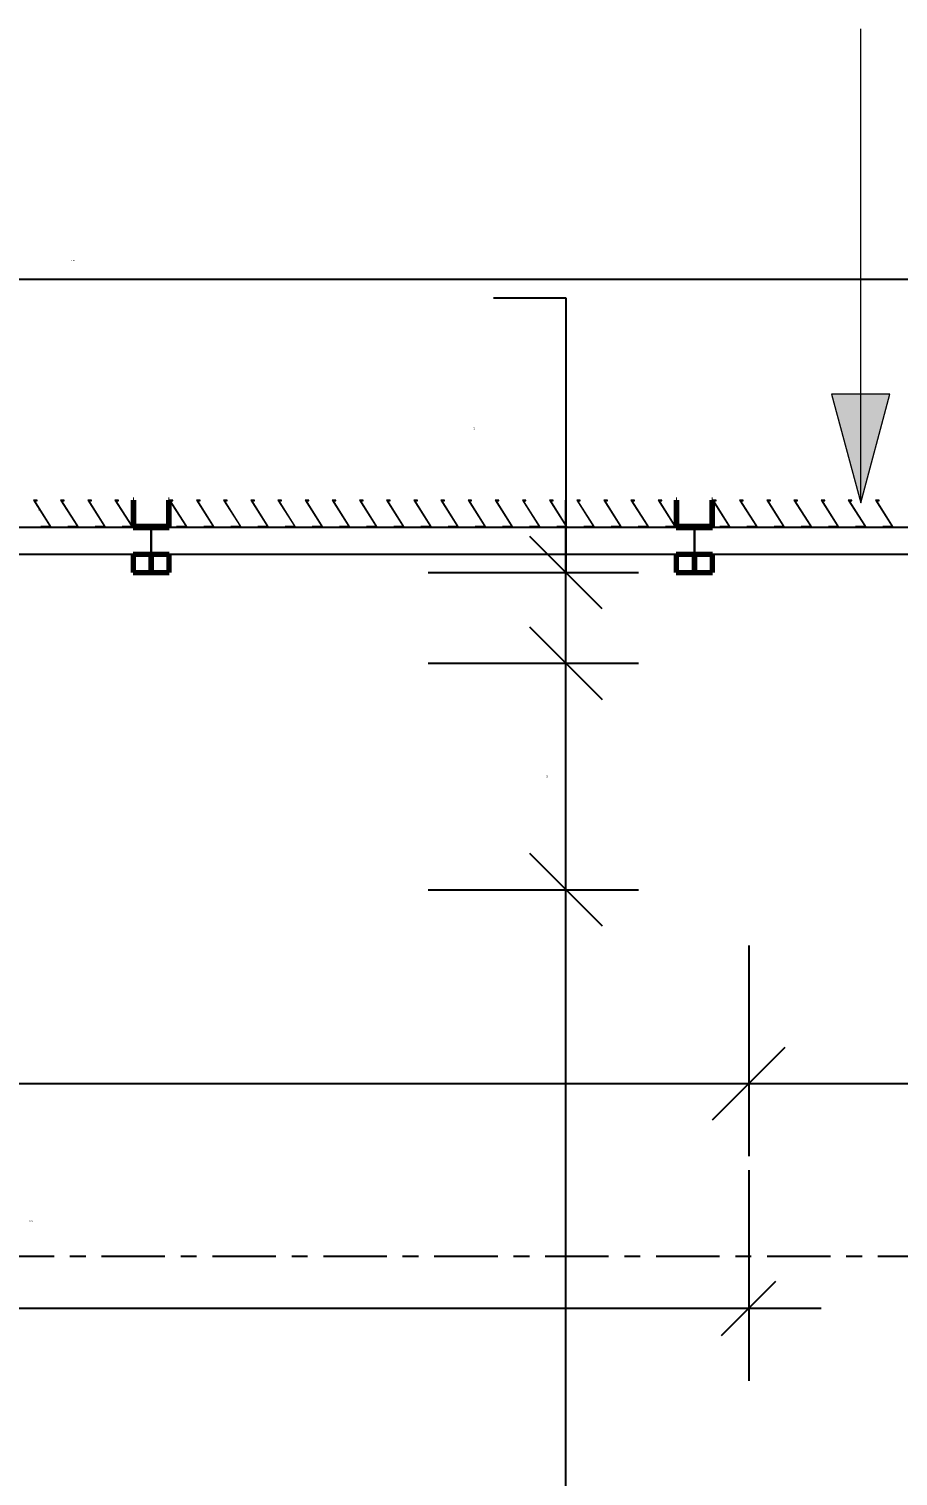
# Model space of a CAD drawing. Header units: millimetres. Extents: x -1379 to 1385823, y -4884429 to 548763.
# Drawn here: x 458676 to 461076, y -2302836 to -2298842 of the extents above; entities that cross this region are included whole.
import ezdxf

# ---------------------------------------------------------------- set-up
doc = ezdxf.new("R2010")
doc.units = ezdxf.units.MM
doc.linetypes.add('CENTER', pattern=[50.8, 31.75, -6.35, 6.35, -6.35])
doc.linetypes.add('TA_GL_000.70000', pattern=[1.925, 0.7, -0.175, 0.175, -0.175, 0.7])
for name, color, linetype in [('000 - 0_SYM_DWG_GRIDLINE_MAIN_COLOR_251', 7, 'Continuous'), ('000 - D I M', 7, 'Continuous'), ('000 - GRID', 7, 'CENTER')]:
    doc.layers.add(name, color=color, linetype=linetype)
doc.layers.add('000 - CONCRETE_EX_LOUVERS_DEF_SUB', color=7, linetype='Continuous', plot=False)
doc.layers.add('G-ANNO-TEXT', color=7, linetype='Continuous', lineweight=9)
doc.styles.add('Arial_2', font='arial.ttf', dxfattribs={"height": 3})
doc.styles.add('TA', font='', dxfattribs={"height": 4.5})
doc.styles.get('TA').set_extended_font_data('Cordia New')
doc.dimstyles.new('DPA-DIM-3_0_C-T', dxfattribs={"dimscale": 304.8, "dimtxt": 306.07782, "dimasz": 0.492126, "dimexe": 0.656168, "dimexo": 0.0625, "dimgap": 0.164042, "dimtad": 0, "dimjust": 2, "dimdec": 0, "dimzin": 0, "dimdsep": 46, "dimtxsty": 'Arial_2', "dimblk1": 'DOTBLANK', "dimblk2": 'OBLIQUE', "dimsah": 1, "dimcen": 0.09, "dimdle": 0.656168, "dimclrd": 7, "dimclre": 7, "dimclrt": 7, "dimadec": 8, "dimazin": 0, "dimtfac": 1, "dimtdec": 4, "dimtix": 1, "dimtmove": 2, "dimatfit": 3, "dimfxl": 1.312336, "dimfxlon": 1, "dimtvp": 1, "dimtolj": 1, "dimtzin": 0, "dimarcsym": 2})
doc.dimstyles.new('DPA-DIM-3_0_T-T', dxfattribs={"dimscale": 304.8, "dimtxt": 306.07782, "dimasz": 0.656168, "dimexe": 0.656168, "dimexo": 0.0625, "dimgap": 0.164042, "dimtad": 1, "dimdec": 0, "dimzin": 0, "dimdsep": 46, "dimtxsty": 'Arial_2', "dimblk1": 'OBLIQUE', "dimblk2": 'OBLIQUE', "dimsah": 1, "dimcen": 0.09, "dimdle": 0.656168, "dimclrd": 7, "dimclre": 7, "dimclrt": 7, "dimadec": 8, "dimazin": 0, "dimtfac": 1, "dimtdec": 4, "dimtix": 1, "dimtmove": 0, "dimatfit": 3, "dimfxl": 1.312336, "dimfxlon": 1, "dimtvp": 1, "dimtolj": 1, "dimtzin": 0, "dimarcsym": 2})
doc.dimstyles.new('DPA-DIM-3_0_T-T_1', dxfattribs={"dimscale": 304.8, "dimtxt": 306.07782, "dimasz": 0.656168, "dimexe": 0.656168, "dimexo": 0.0625, "dimgap": 0.164042, "dimtad": 1, "dimdec": 0, "dimzin": 0, "dimdsep": 46, "dimtxsty": 'Arial_2', "dimblk1": 'OBLIQUE', "dimblk2": 'OBLIQUE', "dimsah": 1, "dimcen": 0.09, "dimdle": 0.656168, "dimclrd": 7, "dimclre": 7, "dimclrt": 7, "dimadec": 8, "dimazin": 0, "dimtfac": 1, "dimtdec": 4, "dimtix": 1, "dimtmove": 1, "dimatfit": 3, "dimfxl": 1.312336, "dimfxlon": 1, "dimtvp": 1, "dimtolj": 1, "dimtzin": 0, "dimarcsym": 2})

# ---------------------------------------------------------------- blocks, each defined once
blk = doc.blocks.new('DPA_CP_Entrance Louver Grill Vertical Z - Louver Grill Vertical Z-4595767-IV01 - LOWER ROOF LEVEL PLAN')
at = {"layer": '000 - CONCRETE_EX_LOUVERS_DEF_SUB', "color": 7, "lineweight": 70}
for p, q in [((-700, 0), (-750, 0)), ((-750, 0), (-750, -50)), ((-700, -50), (-700, 0)), ((750, 0), (700, 0)), ((700, 0), (700, -50)), ((750, -50), (750, 0)), ((-750, -50), (-700, -50)), ((700, -50), (750, -50)), ((-700, -125), (-750, -125)), ((-750, -125), (-750, -127)), ((-750, -127), (-702, -127)), ((-702, -127), (-702, -200)), ((-700, -200), (-700, -125)), ((750, -125), (700, -125)), ((700, -125), (700, -200)), ((702, -200), (702, -127)), ((702, -127), (750, -127)), ((750, -127), (750, -125)), ((-702, -200), (-700, -200)), ((700, -200), (702, -200))]:
    blk.add_line(p, q, dxfattribs=at)
at = {"layer": '000 - CONCRETE_EX_LOUVERS_DEF_SUB', "color": 7}
for p, q in [((-750, -125), (-750, -50)), ((-750, -50), (750, -50)), ((750, -50), (750, -125)), ((-750, -125), (750, -125))]:
    blk.add_line(p, q, dxfattribs=at)
blk = doc.blocks.new('GM_Louver Grill Vertical Z1 - Z Profile-V64-IV01 - LOWER ROOF LEVEL PLAN')
at = {"layer": '000 - CONCRETE_EX_LOUVERS_DEF_SUB', "color": 7, "lineweight": 9}
for p, q in [((30, 0), (0.1, 0)), ((0.1, 0), (46.4, -73)), ((30, -2), (30, 0)), ((50, -75), (3.7, -2)), ((3.7, -2), (30, -2)), ((46.4, -73), (40, -73)), ((40, -73), (40, -75)), ((40, -75), (50, -75))]:
    blk.add_line(p, q, dxfattribs=at)
blk = doc.blocks.new('GM_Louver Grill Vertical Z1 - Z Profile-V65-IV01 - LOWER ROOF LEVEL PLAN')
at = {"layer": '000 - CONCRETE_EX_LOUVERS_DEF_SUB', "color": 7, "lineweight": 9}
for p, q in [((30, 0), (0.1, 0)), ((0.1, 0), (46.4, -73)), ((30, -2), (30, 0)), ((50, -75), (3.7, -2)), ((3.7, -2), (30, -2)), ((46.4, -73), (40, -73)), ((40, -73), (40, -75)), ((40, -75), (50, -75))]:
    blk.add_line(p, q, dxfattribs=at)
blk = doc.blocks.new('GM_Louver Grill Vertical Z1 - Z Profile-V66-IV01 - LOWER ROOF LEVEL PLAN')
at = {"layer": '000 - CONCRETE_EX_LOUVERS_DEF_SUB', "color": 7, "lineweight": 9}
for p, q in [((30, 0), (0.1, 0)), ((0.1, 0), (46.4, -73)), ((30, -2), (30, 0)), ((50, -75), (3.7, -2)), ((3.7, -2), (30, -2)), ((46.4, -73), (40, -73)), ((40, -73), (40, -75)), ((40, -75), (50, -75))]:
    blk.add_line(p, q, dxfattribs=at)
blk = doc.blocks.new('GM_Louver Grill Vertical Z1 - Z Profile-V67-IV01 - LOWER ROOF LEVEL PLAN')
at = {"layer": '000 - CONCRETE_EX_LOUVERS_DEF_SUB', "color": 7, "lineweight": 9}
for p, q in [((30, 0), (0.1, 0)), ((0.1, 0), (46.4, -73)), ((30, -2), (30, 0)), ((50, -75), (3.7, -2)), ((3.7, -2), (30, -2)), ((46.4, -73), (40, -73)), ((40, -73), (40, -75)), ((40, -75), (50, -75))]:
    blk.add_line(p, q, dxfattribs=at)
blk = doc.blocks.new('GM_Louver Grill Vertical Z1 - Z Profile-V68-IV01 - LOWER ROOF LEVEL PLAN')
at = {"layer": '000 - CONCRETE_EX_LOUVERS_DEF_SUB', "color": 7, "lineweight": 9}
for p, q in [((30, 0), (0.1, 0)), ((0.1, 0), (46.4, -73)), ((30, -2), (30, 0)), ((50, -75), (3.7, -2)), ((3.7, -2), (30, -2)), ((46.4, -73), (40, -73)), ((40, -73), (40, -75)), ((40, -75), (50, -75))]:
    blk.add_line(p, q, dxfattribs=at)
blk = doc.blocks.new('GM_Louver Grill Vertical Z1 - Z Profile-V69-IV01 - LOWER ROOF LEVEL PLAN')
at = {"layer": '000 - CONCRETE_EX_LOUVERS_DEF_SUB', "color": 7, "lineweight": 9}
for p, q in [((30, 0), (0.1, 0)), ((0.1, 0), (46.4, -73)), ((30, -2), (30, 0)), ((50, -75), (3.7, -2)), ((3.7, -2), (30, -2)), ((46.4, -73), (40, -73)), ((40, -73), (40, -75)), ((40, -75), (50, -75))]:
    blk.add_line(p, q, dxfattribs=at)
blk = doc.blocks.new('GM_Louver Grill Vertical Z1 - Z Profile-V81-IV01 - LOWER ROOF LEVEL PLAN')
at = {"layer": '000 - CONCRETE_EX_LOUVERS_DEF_SUB', "color": 7, "lineweight": 9}
for p, q in [((30, 0), (0.1, 0)), ((0.1, 0), (46.4, -73)), ((30, -2), (30, 0)), ((50, -75), (3.7, -2)), ((3.7, -2), (30, -2)), ((46.4, -73), (40, -73)), ((40, -73), (40, -75)), ((40, -75), (50, -75))]:
    blk.add_line(p, q, dxfattribs=at)
blk = doc.blocks.new('GM_Louver Grill Vertical Z1 - Z Profile-V83-IV01 - LOWER ROOF LEVEL PLAN')
at = {"layer": '000 - CONCRETE_EX_LOUVERS_DEF_SUB', "color": 7, "lineweight": 9}
for p, q in [((30, 0), (0.1, 0)), ((0.1, 0), (46.4, -73)), ((30, -2), (30, 0)), ((50, -75), (3.7, -2)), ((3.7, -2), (30, -2)), ((46.4, -73), (40, -73)), ((40, -73), (40, -75)), ((40, -75), (50, -75))]:
    blk.add_line(p, q, dxfattribs=at)
blk = doc.blocks.new('GM_Louver Grill Vertical Z1 - Z Profile-V84-IV01 - LOWER ROOF LEVEL PLAN')
at = {"layer": '000 - CONCRETE_EX_LOUVERS_DEF_SUB', "color": 7, "lineweight": 9}
for p, q in [((30, 0), (0.1, 0)), ((0.1, 0), (46.4, -73)), ((30, -2), (30, 0)), ((50, -75), (3.7, -2)), ((3.7, -2), (30, -2)), ((46.4, -73), (40, -73)), ((40, -73), (40, -75)), ((40, -75), (50, -75))]:
    blk.add_line(p, q, dxfattribs=at)
blk = doc.blocks.new('GM_Louver Grill Vertical Z1 - Z Profile-V85-IV01 - LOWER ROOF LEVEL PLAN')
at = {"layer": '000 - CONCRETE_EX_LOUVERS_DEF_SUB', "color": 7, "lineweight": 9}
for p, q in [((30, 0), (0.1, 0)), ((0.1, 0), (46.4, -73)), ((30, -2), (30, 0)), ((50, -75), (3.7, -2)), ((3.7, -2), (30, -2)), ((46.4, -73), (40, -73)), ((40, -73), (40, -75)), ((40, -75), (50, -75))]:
    blk.add_line(p, q, dxfattribs=at)
blk = doc.blocks.new('GM_Louver Grill Vertical Z1 - Z Profile-V86-IV01 - LOWER ROOF LEVEL PLAN')
at = {"layer": '000 - CONCRETE_EX_LOUVERS_DEF_SUB', "color": 7, "lineweight": 9}
for p, q in [((30, 0), (0.1, 0)), ((0.1, 0), (46.4, -73)), ((30, -2), (30, 0)), ((50, -75), (3.7, -2)), ((3.7, -2), (30, -2)), ((46.4, -73), (40, -73)), ((40, -73), (40, -75)), ((40, -75), (50, -75))]:
    blk.add_line(p, q, dxfattribs=at)
blk = doc.blocks.new('GM_Louver Grill Vertical Z1 - Z Profile-V87-IV01 - LOWER ROOF LEVEL PLAN')
at = {"layer": '000 - CONCRETE_EX_LOUVERS_DEF_SUB', "color": 7, "lineweight": 9}
for p, q in [((30, 0), (0.1, 0)), ((0.1, 0), (46.4, -73)), ((30, -2), (30, 0)), ((50, -75), (3.7, -2)), ((3.7, -2), (30, -2)), ((46.4, -73), (40, -73)), ((40, -73), (40, -75)), ((40, -75), (50, -75))]:
    blk.add_line(p, q, dxfattribs=at)
blk = doc.blocks.new('GM_Louver Grill Vertical Z1 - Z Profile-V88-IV01 - LOWER ROOF LEVEL PLAN')
at = {"layer": '000 - CONCRETE_EX_LOUVERS_DEF_SUB', "color": 7, "lineweight": 9}
for p, q in [((30, 0), (0.1, 0)), ((0.1, 0), (46.4, -73)), ((30, -2), (30, 0)), ((50, -75), (3.7, -2)), ((3.7, -2), (30, -2)), ((46.4, -73), (40, -73)), ((40, -73), (40, -75)), ((40, -75), (50, -75))]:
    blk.add_line(p, q, dxfattribs=at)
blk = doc.blocks.new('GM_Louver Grill Vertical Z1 - Z Profile-V89-IV01 - LOWER ROOF LEVEL PLAN')
at = {"layer": '000 - CONCRETE_EX_LOUVERS_DEF_SUB', "color": 7, "lineweight": 9}
for p, q in [((30, 0), (0.1, 0)), ((0.1, 0), (46.4, -73)), ((30, -2), (30, 0)), ((50, -75), (3.7, -2)), ((3.7, -2), (30, -2)), ((46.4, -73), (40, -73)), ((40, -73), (40, -75)), ((40, -75), (50, -75))]:
    blk.add_line(p, q, dxfattribs=at)
blk = doc.blocks.new('GM_Louver Grill Vertical Z1 - Z Profile-V90-IV01 - LOWER ROOF LEVEL PLAN')
at = {"layer": '000 - CONCRETE_EX_LOUVERS_DEF_SUB', "color": 7, "lineweight": 9}
for p, q in [((30, 0), (0.1, 0)), ((0.1, 0), (46.4, -73)), ((30, -2), (30, 0)), ((50, -75), (3.7, -2)), ((3.7, -2), (30, -2)), ((46.4, -73), (40, -73)), ((40, -73), (40, -75)), ((40, -75), (50, -75))]:
    blk.add_line(p, q, dxfattribs=at)
blk = doc.blocks.new('GM_Louver Grill Vertical Z1 - Z Profile-V91-IV01 - LOWER ROOF LEVEL PLAN')
at = {"layer": '000 - CONCRETE_EX_LOUVERS_DEF_SUB', "color": 7, "lineweight": 9}
for p, q in [((30, 0), (0.1, 0)), ((0.1, 0), (46.4, -73)), ((30, -2), (30, 0)), ((50, -75), (3.7, -2)), ((3.7, -2), (30, -2)), ((46.4, -73), (40, -73)), ((40, -73), (40, -75)), ((40, -75), (50, -75))]:
    blk.add_line(p, q, dxfattribs=at)
blk = doc.blocks.new('GM_Louver Grill Vertical Z1 - Z Profile-V92-IV01 - LOWER ROOF LEVEL PLAN')
at = {"layer": '000 - CONCRETE_EX_LOUVERS_DEF_SUB', "color": 7, "lineweight": 9}
for p, q in [((30, 0), (0.1, 0)), ((0.1, 0), (46.4, -73)), ((30, -2), (30, 0)), ((50, -75), (3.7, -2)), ((3.7, -2), (30, -2)), ((46.4, -73), (40, -73)), ((40, -73), (40, -75)), ((40, -75), (50, -75))]:
    blk.add_line(p, q, dxfattribs=at)
blk = doc.blocks.new('GM_Louver Grill Vertical Z1 - Z Profile-V93-IV01 - LOWER ROOF LEVEL PLAN')
at = {"layer": '000 - CONCRETE_EX_LOUVERS_DEF_SUB', "lineweight": 9}
h = blk.add_hatch(dxfattribs=at)
h.set_pattern_fill('FP_19', style=0, pattern_type=2)
h.set_pattern_definition([(230, (226871.46, -2307575.5), (-728.7365, 63.75582), [76.2, -838.2]), (175, (226871.5, -2307575.5), (140.97162, -764.2276), [60.96, -670.56]), (280.451, (226810.74, -2307570.2), (-587.77, -700.46675), [64.76, -712.36]), (226.184, (226871.5, -2307778.7), (-1084.31624, 168.17096), [114.3, -1257.3]), (276.636, (226781.1, -2307764.7), (-949.6099, -989.70985), [97.14, -1068.54]), (171.184, (226871.5, -2307778.7), (-949.62055, -989.70115), [91.44, -1005.84]), (201, (226769.86, -2307727.9), (-606.45787, 409.06057), [76.2, -838.2]), (146, (226769.9, -2307727.9), (-247.20834, -736.75292), [60.96, -670.56]), (251.451, (226719.3, -2307693.8), (-853.66825, -327.68547), [64.76, -712.36]), (217.5, (226871.46, -2307575.48), (-12.354693, -338.22012), [33.528, -628.904, 33.528, -1320.292]), (217.5, (226871.46, -2307575.48), (-12.354693, -338.22012), [-695.96, -647.192, 33.528, -639.572]), (187.5, (226871.46, -2307575.48), (-267.278874, -400.722127), [33.528, -354.584, 33.528, -870.204]), (187.5, (226871.46, -2307575.48), (-267.278874, -400.722127), [-421.64, -613.664, 33.528, -223.012]), (147.5, (227098.03, -2307575.48), (-542.36333, 22.915345), [33.528, -220.472, 33.528, -1810.512]), (147.5, (227098.03, -2307575.48), (-542.36333, 22.915345), [-287.528, -758.952, 33.528, -1018.032]), (137.5, (227199.63, -2307575.5), (-592.51696, -101.70711), [33.528, -296.672, 33.528, -1239.52]), (137.5, (227199.63, -2307575.5), (-592.51696, -101.70711), [-363.728, -492.76, 33.528, -713.232])])
h.paths.add_polyline_path([(0.1, 0), (46.4, -73), (40, -73), (40, -75), (50, -75), (3.7, -2), (30, -2), (30, 0)])
at = {"layer": '000 - CONCRETE_EX_LOUVERS_DEF_SUB', "color": 7, "lineweight": 9}
for p, q in [((30, 0), (0.1, 0)), ((0.1, 0), (46.4, -73)), ((30, -2), (30, 0)), ((50, -75), (3.7, -2)), ((3.7, -2), (30, -2)), ((46.4, -73), (40, -73)), ((40, -73), (40, -75)), ((40, -75), (50, -75))]:
    blk.add_line(p, q, dxfattribs=at)
blk = doc.blocks.new('GM_Louver Grill Vertical Z1 - Z Profile-V94-IV01 - LOWER ROOF LEVEL PLAN')
at = {"layer": '000 - CONCRETE_EX_LOUVERS_DEF_SUB', "color": 7, "lineweight": 9}
for p, q in [((30, 0), (0.1, 0)), ((0.1, 0), (46.4, -73)), ((30, -2), (30, 0)), ((50, -75), (3.7, -2)), ((3.7, -2), (30, -2)), ((46.4, -73), (40, -73)), ((40, -73), (40, -75)), ((40, -75), (50, -75))]:
    blk.add_line(p, q, dxfattribs=at)
blk = doc.blocks.new('GM_Louver Grill Vertical Z1 - Z Profile-V95-IV01 - LOWER ROOF LEVEL PLAN')
at = {"layer": '000 - CONCRETE_EX_LOUVERS_DEF_SUB', "color": 7, "lineweight": 9}
for p, q in [((30, 0), (0.1, 0)), ((0.1, 0), (46.4, -73)), ((30, -2), (30, 0)), ((50, -75), (3.7, -2)), ((3.7, -2), (30, -2)), ((46.4, -73), (40, -73)), ((40, -73), (40, -75)), ((40, -75), (50, -75))]:
    blk.add_line(p, q, dxfattribs=at)
blk = doc.blocks.new('GM_Louver Grill Vertical Z1 - Z Profile-V96-IV01 - LOWER ROOF LEVEL PLAN')
at = {"layer": '000 - CONCRETE_EX_LOUVERS_DEF_SUB', "color": 7, "lineweight": 9}
for p, q in [((30, 0), (0.1, 0)), ((0.1, 0), (46.4, -73)), ((30, -2), (30, 0)), ((50, -75), (3.7, -2)), ((3.7, -2), (30, -2)), ((46.4, -73), (40, -73)), ((40, -73), (40, -75)), ((40, -75), (50, -75))]:
    blk.add_line(p, q, dxfattribs=at)
blk = doc.blocks.new('GM_Louver Grill Vertical Z1 - Z Profile-V97-IV01 - LOWER ROOF LEVEL PLAN')
at = {"layer": '000 - CONCRETE_EX_LOUVERS_DEF_SUB', "color": 7, "lineweight": 9}
for p, q in [((30, 0), (0.1, 0)), ((0.1, 0), (46.4, -73)), ((30, -2), (30, 0)), ((50, -75), (3.7, -2)), ((3.7, -2), (30, -2)), ((46.4, -73), (40, -73)), ((40, -73), (40, -75)), ((40, -75), (50, -75))]:
    blk.add_line(p, q, dxfattribs=at)
blk = doc.blocks.new('GM_Louver Grill Vertical Z1 - Z Profile-V98-IV01 - LOWER ROOF LEVEL PLAN')
at = {"layer": '000 - CONCRETE_EX_LOUVERS_DEF_SUB', "color": 7, "lineweight": 9}
for p, q in [((30, 0), (0.1, 0)), ((0.1, 0), (46.4, -73)), ((30, -2), (30, 0)), ((50, -75), (3.7, -2)), ((3.7, -2), (30, -2)), ((46.4, -73), (40, -73)), ((40, -73), (40, -75)), ((40, -75), (50, -75))]:
    blk.add_line(p, q, dxfattribs=at)
blk = doc.blocks.new('GM_Louver Grill Vertical Z1 - Z Profile-V99-IV01 - LOWER ROOF LEVEL PLAN')
at = {"layer": '000 - CONCRETE_EX_LOUVERS_DEF_SUB', "color": 7, "lineweight": 9}
for p, q in [((30, 0), (0.1, 0)), ((0.1, 0), (46.4, -73)), ((30, -2), (30, 0)), ((50, -75), (3.7, -2)), ((3.7, -2), (30, -2)), ((46.4, -73), (40, -73)), ((40, -73), (40, -75)), ((40, -75), (50, -75))]:
    blk.add_line(p, q, dxfattribs=at)
blk = doc.blocks.new('GM_Louver Grill Vertical Z1 - Z Profile-V100-IV01 - LOWER ROOF LEVEL PLAN')
at = {"layer": '000 - CONCRETE_EX_LOUVERS_DEF_SUB', "color": 7, "lineweight": 9}
for p, q in [((30, 0), (0.1, 0)), ((0.1, 0), (46.4, -73)), ((30, -2), (30, 0)), ((50, -75), (3.7, -2)), ((3.7, -2), (30, -2)), ((46.4, -73), (40, -73)), ((40, -73), (40, -75)), ((40, -75), (50, -75))]:
    blk.add_line(p, q, dxfattribs=at)
blk = doc.blocks.new('GM_Louver Grill Vertical Z1 - Z Profile-V101-IV01 - LOWER ROOF LEVEL PLAN')
at = {"layer": '000 - CONCRETE_EX_LOUVERS_DEF_SUB', "color": 7, "lineweight": 9}
for p, q in [((30, 0), (0.1, 0)), ((0.1, 0), (46.4, -73)), ((30, -2), (30, 0)), ((50, -75), (3.7, -2)), ((3.7, -2), (30, -2)), ((46.4, -73), (40, -73)), ((40, -73), (40, -75)), ((40, -75), (50, -75))]:
    blk.add_line(p, q, dxfattribs=at)
blk = doc.blocks.new('GM_Louver Grill Vertical Z1 - Z Profile-V116-IV01 - LOWER ROOF LEVEL PLAN')
at = {"layer": '000 - CONCRETE_EX_LOUVERS_DEF_SUB', "lineweight": 9}
h = blk.add_hatch(dxfattribs=at)
h.set_pattern_fill('FP_21', style=0, pattern_type=2)
h.set_pattern_definition([(230, (225671.46, -2307575.5), (-728.7365, 63.75582), [76.2, -838.2]), (175, (225671.5, -2307575.5), (140.97162, -764.2276), [60.96, -670.56]), (280.451, (225610.74, -2307570.2), (-587.77, -700.46675), [64.76, -712.36]), (226.184, (225671.5, -2307778.7), (-1084.31624, 168.17096), [114.3, -1257.3]), (276.636, (225581.1, -2307764.7), (-949.6099, -989.70985), [97.14, -1068.54]), (171.184, (225671.5, -2307778.7), (-949.62055, -989.70115), [91.44, -1005.84]), (201, (225569.86, -2307727.9), (-606.45787, 409.06057), [76.2, -838.2]), (146, (225569.9, -2307727.9), (-247.20834, -736.75292), [60.96, -670.56]), (251.451, (225519.3, -2307693.8), (-853.66825, -327.68547), [64.76, -712.36]), (217.5, (225671.46, -2307575.48), (-12.354693, -338.22012), [33.528, -628.904, 33.528, -1320.292]), (217.5, (225671.46, -2307575.48), (-12.354693, -338.22012), [-695.96, -647.192, 33.528, -639.572]), (187.5, (225671.46, -2307575.48), (-267.278874, -400.722127), [33.528, -354.584, 33.528, -870.204]), (187.5, (225671.46, -2307575.48), (-267.278874, -400.722127), [-421.64, -613.664, 33.528, -223.012]), (147.5, (225898.03, -2307575.48), (-542.36333, 22.915345), [33.528, -220.472, 33.528, -1810.512]), (147.5, (225898.03, -2307575.48), (-542.36333, 22.915345), [-287.528, -758.952, 33.528, -1018.032]), (137.5, (225999.63, -2307575.5), (-592.51696, -101.70711), [33.528, -296.672, 33.528, -1239.52]), (137.5, (225999.63, -2307575.5), (-592.51696, -101.70711), [-363.728, -492.76, 33.528, -713.232])])
h.paths.add_polyline_path([(30, 0), (0.1, 0), (46.4, -73), (40, -73), (40, -75), (50, -75), (3.7, -2), (30, -2)])
at = {"layer": '000 - CONCRETE_EX_LOUVERS_DEF_SUB', "color": 7, "lineweight": 9}
for p, q in [((30, 0), (0.1, 0)), ((0.1, 0), (46.4, -73)), ((30, -2), (30, 0)), ((50, -75), (3.7, -2)), ((3.7, -2), (30, -2)), ((46.4, -73), (40, -73)), ((40, -73), (40, -75)), ((40, -75), (50, -75))]:
    blk.add_line(p, q, dxfattribs=at)
blk = doc.blocks.new('GM_Louver Grill Vertical Z1 - Z Profile-V117-IV01 - LOWER ROOF LEVEL PLAN')
at = {"layer": '000 - CONCRETE_EX_LOUVERS_DEF_SUB', "color": 7, "lineweight": 9}
for p, q in [((30, 0), (0.1, 0)), ((0.1, 0), (46.4, -73)), ((30, -2), (30, 0)), ((50, -75), (3.7, -2)), ((3.7, -2), (30, -2)), ((46.4, -73), (40, -73)), ((40, -73), (40, -75)), ((40, -75), (50, -75))]:
    blk.add_line(p, q, dxfattribs=at)
blk = doc.blocks.new('GM_Louver Grill Vertical Z1 - Z Profile-V118-IV01 - LOWER ROOF LEVEL PLAN')
at = {"layer": '000 - CONCRETE_EX_LOUVERS_DEF_SUB', "color": 7, "lineweight": 9}
for p, q in [((30, 0), (0.1, 0)), ((0.1, 0), (46.4, -73)), ((30, -2), (30, 0)), ((50, -75), (3.7, -2)), ((3.7, -2), (30, -2)), ((46.4, -73), (40, -73)), ((40, -73), (40, -75)), ((40, -75), (50, -75))]:
    blk.add_line(p, q, dxfattribs=at)
blk = doc.blocks.new('GM_Louver Grill Vertical Z1 - Z Profile-V120-IV01 - LOWER ROOF LEVEL PLAN')
at = {"layer": '000 - CONCRETE_EX_LOUVERS_DEF_SUB', "color": 7, "lineweight": 9}
for p, q in [((30, 0), (0.1, 0)), ((0.1, 0), (46.4, -73)), ((30, -2), (30, 0)), ((50, -75), (3.7, -2)), ((3.7, -2), (30, -2)), ((46.4, -73), (40, -73)), ((40, -73), (40, -75)), ((40, -75), (50, -75))]:
    blk.add_line(p, q, dxfattribs=at)
blk = doc.blocks.new('_Oblique')
at = {"color": 7, "linetype": 'ByBlock', "lineweight": -2}
blk.add_line((-0.5, -0.5), (0.5, 0.5), dxfattribs=at)
blk = doc.blocks.new('*D851')
at = {"layer": '000 - D I M', "color": 7, "lineweight": -2, "transparency": 16777216}
for p, q in [((456563.8, -2301371.8), (456563.8, -2301952.8)), ((460663.8, -2301371.8), (460663.8, -2301952.8)), ((456363.8, -2301752.8), (460863.8, -2301752.8))]:
    blk.add_line(p, q, dxfattribs=at)
at = {"layer": 'Defpoints', "color": 7, "transparency": 16777216}
for p in [(456563.8, -2301352.8), (460663.8, -2301352.8), (460663.8, -2301752.8)]:
    blk.add_point(p, dxfattribs=at)
at = {"layer": '000 - D I M', "color": 7, "lineweight": -2, "transparency": 16777216, "xscale": 200, "yscale": 200, "zscale": 200, "rotation": 180}
blk.add_blockref('_Oblique', (456563.8, -2301752.8), dxfattribs=at)
at = {"layer": '000 - D I M', "color": 7, "lineweight": -2, "transparency": 16777216, "xscale": 200, "yscale": 200, "zscale": 200}
blk.add_blockref('_Oblique', (460663.8, -2301752.8), dxfattribs=at)
at = {"layer": '000 - D I M', "color": 7, "transparency": 16777216, "insert": (458613.8, -2301701.3), "char_height": 3, "width": 1107.531, "attachment_point": 5, "style": 'Arial_2'}
blk.add_mtext('\\A1;4100', dxfattribs=at)
blk = doc.blocks.new('*D852')
at = {"layer": '000 - D I M', "color": 7, "lineweight": -2, "transparency": 16777216}
for p, q in [((460663.8, -2301371.8), (460663.8, -2301952.8)), ((465163.8, -2301371.8), (465163.8, -2301952.8)), ((460463.8, -2301752.8), (465363.8, -2301752.8))]:
    blk.add_line(p, q, dxfattribs=at)
at = {"layer": 'Defpoints', "color": 7, "transparency": 16777216}
for p in [(460663.8, -2301352.8), (465163.8, -2301352.8), (465163.8, -2301752.8)]:
    blk.add_point(p, dxfattribs=at)
at = {"layer": '000 - D I M', "color": 7, "lineweight": -2, "transparency": 16777216, "xscale": 200, "yscale": 200, "zscale": 200, "rotation": 180}
blk.add_blockref('_Oblique', (460663.8, -2301752.8), dxfattribs=at)
at = {"layer": '000 - D I M', "color": 7, "lineweight": -2, "transparency": 16777216, "xscale": 200, "yscale": 200, "zscale": 200}
blk.add_blockref('_Oblique', (465163.8, -2301752.8), dxfattribs=at)
at = {"layer": '000 - D I M', "color": 7, "transparency": 16777216, "insert": (462913.8, -2301701.3), "char_height": 3, "width": 1107.531, "attachment_point": 5, "style": 'Arial_2'}
blk.add_mtext('\\A1;4500', dxfattribs=at)
blk = doc.blocks.new('*D859')
at = {"layer": '000 - D I M', "color": 7, "lineweight": -2, "transparency": 16777216}
for p, q in [((455473.8, -2299913.6), (455473.8, -2299332.7)), ((462123.8, -2299913.6), (462123.8, -2299332.7)), ((455273.8, -2299532.7), (462323.8, -2299532.7))]:
    blk.add_line(p, q, dxfattribs=at)
at = {"layer": 'Defpoints', "color": 7, "transparency": 16777216}
for p in [(462123.8, -2299532.7), (455473.8, -2299932.7), (462123.8, -2299932.7)]:
    blk.add_point(p, dxfattribs=at)
at = {"layer": '000 - D I M', "color": 7, "lineweight": -2, "transparency": 16777216, "xscale": 200, "yscale": 200, "zscale": 200, "rotation": 180}
blk.add_blockref('_Oblique', (455473.8, -2299532.7), dxfattribs=at)
at = {"layer": '000 - D I M', "color": 7, "lineweight": -2, "transparency": 16777216, "xscale": 200, "yscale": 200, "zscale": 200}
blk.add_blockref('_Oblique', (462123.8, -2299532.7), dxfattribs=at)
at = {"layer": '000 - D I M', "color": 7, "transparency": 16777216, "insert": (458798.8, -2299481.2), "char_height": 3, "width": 1107.531, "attachment_point": 5, "style": 'Arial_2'}
blk.add_mtext('\\A1;6650', dxfattribs=at)
blk = doc.blocks.new('*D863')
at = {"layer": '000 - D I M', "color": 7, "lineweight": -2, "transparency": 16777216}
for p, q in [((460159.3, -2304917.7), (460159.3, -2301017.7)), ((459778.3, -2301217.7), (460359.3, -2301217.7)), ((459778.3, -2304717.7), (460359.3, -2304717.7))]:
    blk.add_line(p, q, dxfattribs=at)
at = {"layer": 'Defpoints', "color": 7, "transparency": 16777216}
for p in [(459759.3, -2301217.7), (460159.3, -2301217.7), (459759.3, -2304717.7)]:
    blk.add_point(p, dxfattribs=at)
at = {"layer": '000 - D I M', "color": 7, "lineweight": -2, "transparency": 16777216, "xscale": 200, "yscale": 200, "zscale": 200}
for p, rotation in [((460159.3, -2301217.7), 90), ((460159.3, -2304717.7), 270)]:
    blk.add_blockref('_Oblique', p, dxfattribs=dict(at, rotation=rotation))
at = {"layer": '000 - D I M', "color": 7, "transparency": 16777216, "insert": (460107.7, -2302967.7), "char_height": 3, "width": 1107.531, "attachment_point": 5, "rotation": 90, "style": 'Arial_2'}
blk.add_mtext('\\A1;3500', dxfattribs=at)
blk = doc.blocks.new('*D864')
at = {"layer": '000 - D I M', "color": 7, "lineweight": -2, "transparency": 16777216}
for p, q in [((460159.3, -2301417.7), (460159.3, -2300392.7)), ((459778.3, -2300592.7), (460359.3, -2300592.7)), ((459778.3, -2301217.7), (460359.3, -2301217.7))]:
    blk.add_line(p, q, dxfattribs=at)
at = {"layer": 'Defpoints', "color": 7, "transparency": 16777216}
for p in [(459759.3, -2300592.7), (460159.3, -2300592.7), (459759.3, -2301217.7)]:
    blk.add_point(p, dxfattribs=at)
at = {"layer": '000 - D I M', "color": 7, "lineweight": -2, "transparency": 16777216, "xscale": 200, "yscale": 200, "zscale": 200}
for p, rotation in [((460159.3, -2300592.7), 90), ((460159.3, -2301217.7), 270)]:
    blk.add_blockref('_Oblique', p, dxfattribs=dict(at, rotation=rotation))
at = {"layer": '000 - D I M', "color": 7, "transparency": 16777216, "insert": (460107.7, -2300905.2), "char_height": 3, "width": 830.648, "attachment_point": 5, "rotation": 90, "style": 'Arial_2'}
blk.add_mtext('\\A1;625', dxfattribs=at)
blk = doc.blocks.new('*D865')
at = {"layer": '000 - D I M', "color": 7, "lineweight": -2, "transparency": 16777216}
for p, q in [((459959.3, -2299584.7), (460159.3, -2299584.7)), ((460159.3, -2299584.7), (460159.3, -2300342.7)), ((460159.3, -2300792.7), (460159.3, -2300142.7)), ((459778.3, -2300342.7), (460359.3, -2300342.7)), ((459778.3, -2300592.7), (460359.3, -2300592.7))]:
    blk.add_line(p, q, dxfattribs=at)
at = {"layer": 'Defpoints', "color": 7, "transparency": 16777216}
for p in [(459759.3, -2300342.7), (460159.3, -2300342.7), (459759.3, -2300592.7)]:
    blk.add_point(p, dxfattribs=at)
at = {"layer": '000 - D I M', "color": 7, "lineweight": -2, "transparency": 16777216, "xscale": 200, "yscale": 200, "zscale": 200}
for p, rotation in [((460159.3, -2300342.7), 90), ((460159.3, -2300592.7), 270)]:
    blk.add_blockref('_Oblique', p, dxfattribs=dict(at, rotation=rotation))
at = {"layer": '000 - D I M', "color": 7, "transparency": 16777216, "insert": (459903.9, -2299948), "char_height": 3, "width": 830.648, "attachment_point": 1, "rotation": 90, "line_spacing_factor": 0.941778, "style": 'Arial_2'}
blk.add_mtext('\\A1;250', dxfattribs=at)
blk = doc.blocks.new('_DotBlank')
at = {"color": 7, "linetype": 'ByBlock', "lineweight": -2}
blk.add_line((-0.5, 0), (-1, 0), dxfattribs=at)
blk.add_circle((0, 0), 0.5, dxfattribs=at)
blk = doc.blocks.new('*D830')
at = {"layer": '000 - D I M', "color": 7, "lineweight": -2, "transparency": 16777216}
for p, q in [((457833.8, -2301991.8), (457833.8, -2302572.8)), ((460663.8, -2301991.8), (460663.8, -2302572.8)), ((457983.8, -2302372.8), (460863.8, -2302372.8))]:
    blk.add_line(p, q, dxfattribs=at)
at = {"layer": 'Defpoints', "color": 7, "transparency": 16777216}
for p in [(457833.8, -2301972.8), (460663.8, -2301972.8), (460663.8, -2302372.8)]:
    blk.add_point(p, dxfattribs=at)
at = {"layer": '000 - D I M', "color": 7, "lineweight": -2, "transparency": 16777216, "xscale": 150, "yscale": 150, "zscale": 150, "rotation": 180}
blk.add_blockref('_DotBlank', (457833.8, -2302372.8), dxfattribs=at)
at = {"layer": '000 - D I M', "color": 7, "lineweight": -2, "transparency": 16777216, "xscale": 150, "yscale": 150, "zscale": 150}
blk.add_blockref('_Oblique', (460663.8, -2302372.8), dxfattribs=at)
at = {"layer": '000 - D I M', "color": 7, "transparency": 16777216, "insert": (458677.2, -2302131.3), "char_height": 3, "width": 1107.531, "attachment_point": 1, "line_spacing_factor": 0.941778, "style": 'Arial_2'}
blk.add_mtext('\\A1;2830', dxfattribs=at)
blk = doc.blocks.new('*U1773')
at = {"layer": '000 - 0_SYM_DWG_GRIDLINE_MAIN_COLOR_251', "color": 7, "linetype": 'ByBlock', "ltscale": 5}
blk.add_line((20, 0), (-155.16, 0), dxfattribs=at)
at = {"color": 7, "style": 'TA', "flags": 1}
blk.add_attdef('LOCATION', (6, -6), '', height=4.5, rotation=270, dxfattribs=at)

msp = doc.modelspace()

# ---------------------------------------------------------------- hatches: boundary and pattern name
at = {"layer": 'G-ANNO-TEXT'}
msp.add_hatch(color=7, dxfattribs=at).paths.add_polyline_path([(460973.2, -2300150), (461053.6, -2299850), (460892.8, -2299850)])

# ---------------------------------------------------------------- linework, layer by layer
at = {"layer": 'G-ANNO-TEXT', "color": 7}
for p, q in [((460973.2, -2300150), (460973.2, -2298842.2)), ((461053.6, -2299850), (460892.8, -2299850)), ((460892.8, -2299850), (460973.2, -2300150)), ((460973.2, -2300150), (461053.6, -2299850))]:
    msp.add_line(p, q, dxfattribs=at)

# ---------------------------------------------------------------- block references
at = {"layer": '000 - CONCRETE_EX_LOUVERS_DEF_SUB', "color": 7, "rotation": 180}
for p in [(458263.8, -2300342.7), (459763.8, -2300342.7), (461263.8, -2300342.7)]:
    msp.add_blockref('DPA_CP_Entrance Louver Grill Vertical Z - Louver Grill Vertical Z-4595767-IV01 - LOWER ROOF LEVEL PLAN', p, dxfattribs=at)
at = {"layer": '000 - CONCRETE_EX_LOUVERS_DEF_SUB', "color": 7, "lineweight": 9, "rotation": 180}
for name, p in [('GM_Louver Grill Vertical Z1 - Z Profile-V116-IV01 - LOWER ROOF LEVEL PLAN', (458738.8, -2300217.7)), ('GM_Louver Grill Vertical Z1 - Z Profile-V117-IV01 - LOWER ROOF LEVEL PLAN', (458813.8, -2300217.7)), ('GM_Louver Grill Vertical Z1 - Z Profile-V118-IV01 - LOWER ROOF LEVEL PLAN', (458888.8, -2300217.7)), ('GM_Louver Grill Vertical Z1 - Z Profile-V120-IV01 - LOWER ROOF LEVEL PLAN', (458963.8, -2300217.7)), ('GM_Louver Grill Vertical Z1 - Z Profile-V100-IV01 - LOWER ROOF LEVEL PLAN', (459113.8, -2300217.7)), ('GM_Louver Grill Vertical Z1 - Z Profile-V83-IV01 - LOWER ROOF LEVEL PLAN', (459188.8, -2300217.7)), ('GM_Louver Grill Vertical Z1 - Z Profile-V84-IV01 - LOWER ROOF LEVEL PLAN', (459263.8, -2300217.7)), ('GM_Louver Grill Vertical Z1 - Z Profile-V85-IV01 - LOWER ROOF LEVEL PLAN', (459338.8, -2300217.7)), ('GM_Louver Grill Vertical Z1 - Z Profile-V86-IV01 - LOWER ROOF LEVEL PLAN', (459413.8, -2300217.7)), ('GM_Louver Grill Vertical Z1 - Z Profile-V87-IV01 - LOWER ROOF LEVEL PLAN', (459488.8, -2300217.7)), ('GM_Louver Grill Vertical Z1 - Z Profile-V88-IV01 - LOWER ROOF LEVEL PLAN', (459563.8, -2300217.7)), ('GM_Louver Grill Vertical Z1 - Z Profile-V89-IV01 - LOWER ROOF LEVEL PLAN', (459638.8, -2300217.7)), ('GM_Louver Grill Vertical Z1 - Z Profile-V90-IV01 - LOWER ROOF LEVEL PLAN', (459713.8, -2300217.7)), ('GM_Louver Grill Vertical Z1 - Z Profile-V91-IV01 - LOWER ROOF LEVEL PLAN', (459788.8, -2300217.7)), ('GM_Louver Grill Vertical Z1 - Z Profile-V92-IV01 - LOWER ROOF LEVEL PLAN', (459863.8, -2300217.7)), ('GM_Louver Grill Vertical Z1 - Z Profile-V93-IV01 - LOWER ROOF LEVEL PLAN', (459938.8, -2300217.7)), ('GM_Louver Grill Vertical Z1 - Z Profile-V94-IV01 - LOWER ROOF LEVEL PLAN', (460013.8, -2300217.7)), ('GM_Louver Grill Vertical Z1 - Z Profile-V95-IV01 - LOWER ROOF LEVEL PLAN', (460088.8, -2300217.7)), ('GM_Louver Grill Vertical Z1 - Z Profile-V96-IV01 - LOWER ROOF LEVEL PLAN', (460163.8, -2300217.7)), ('GM_Louver Grill Vertical Z1 - Z Profile-V97-IV01 - LOWER ROOF LEVEL PLAN', (460238.8, -2300217.7)), ('GM_Louver Grill Vertical Z1 - Z Profile-V98-IV01 - LOWER ROOF LEVEL PLAN', (460313.8, -2300217.7)), ('GM_Louver Grill Vertical Z1 - Z Profile-V99-IV01 - LOWER ROOF LEVEL PLAN', (460388.8, -2300217.7)), ('GM_Louver Grill Vertical Z1 - Z Profile-V101-IV01 - LOWER ROOF LEVEL PLAN', (460463.8, -2300217.7)), ('GM_Louver Grill Vertical Z1 - Z Profile-V81-IV01 - LOWER ROOF LEVEL PLAN', (460613.8, -2300217.7)), ('GM_Louver Grill Vertical Z1 - Z Profile-V64-IV01 - LOWER ROOF LEVEL PLAN', (460688.8, -2300217.7)), ('GM_Louver Grill Vertical Z1 - Z Profile-V65-IV01 - LOWER ROOF LEVEL PLAN', (460763.8, -2300217.7)), ('GM_Louver Grill Vertical Z1 - Z Profile-V66-IV01 - LOWER ROOF LEVEL PLAN', (460838.8, -2300217.7)), ('GM_Louver Grill Vertical Z1 - Z Profile-V67-IV01 - LOWER ROOF LEVEL PLAN', (460913.8, -2300217.7)), ('GM_Louver Grill Vertical Z1 - Z Profile-V68-IV01 - LOWER ROOF LEVEL PLAN', (460988.8, -2300217.7)), ('GM_Louver Grill Vertical Z1 - Z Profile-V69-IV01 - LOWER ROOF LEVEL PLAN', (461063.8, -2300217.7))]:
    msp.add_blockref(name, p, dxfattribs=at)
at = {"layer": '000 - GRID', "color": 7, "linetype": 'TA_GL_000.70000', "xscale": 50, "yscale": 50, "zscale": 50, "rotation": 180}
msp.add_blockref('*U1773', (458651.9, -2302229.4), dxfattribs=at)

# ---------------------------------------------------------------- dimensions: what is measured, and where the dimension line sits
at = {"layer": '000 - D I M', "color": 7}
dim = msp.add_linear_dim(base=(460159.3, -2300342.7), p1=(459759.3, -2300592.7), p2=(459759.3, -2300342.7), angle=90, dimstyle='DPA-DIM-3_0_T-T_1', override={"dimpost": '<>', "dimclrd": 7, "dimclre": 7, "dimclrt": 7, "dimfxl": 250}, dxfattribs=at)
dim.commit()
dim.dimension.update_dxf_attribs({"geometry": '*D865', "text_midpoint": (459919.8, -2299584.7), "dimtype": 160, "text_rotation": 90})
for base, p1, p2, override, picture, middle in [((462123.8, -2299532.7), (455473.8, -2299932.7), (462123.8, -2299932.7), {"dimpost": '<>', "dimclrd": 7, "dimclre": 7, "dimclrt": 7, "dimfxl": 6650}, '*D859', (458798.8, -2299481.2)), ((460663.8, -2301752.8), (456563.8, -2301352.8), (460663.8, -2301352.8), {"dimpost": '<>', "dimclrd": 7, "dimclre": 7, "dimclrt": 7, "dimfxl": 4100}, '*D851', (458613.8, -2301701.3)), ((465163.8, -2301752.8), (460663.8, -2301352.8), (465163.8, -2301352.8), {"dimpost": '<>', "dimclrd": 7, "dimclre": 7, "dimclrt": 7, "dimfxl": 4499.999999}, '*D852', (462913.8, -2301701.3))]:
    dim = msp.add_linear_dim(base=base, p1=p1, p2=p2, dimstyle='DPA-DIM-3_0_T-T', override=override, dxfattribs=at)
    dim.commit()
    dim.dimension.update_dxf_attribs({"geometry": picture, "text_midpoint": middle})
for base, p1, p2, override, picture, middle in [((460159.3, -2300592.7), (459759.3, -2301217.7), (459759.3, -2300592.7), {"dimpost": '<>', "dimclrd": 7, "dimclre": 7, "dimclrt": 7, "dimfxl": 625}, '*D864', (460107.7, -2300905.2)), ((460159.3, -2301217.7), (459759.3, -2304717.7), (459759.3, -2301217.7), {"dimpost": '<>', "dimclrd": 7, "dimclre": 7, "dimclrt": 7, "dimfxl": 3500}, '*D863', (460107.7, -2302967.7))]:
    dim = msp.add_linear_dim(base=base, p1=p1, p2=p2, angle=90, dimstyle='DPA-DIM-3_0_T-T', override=override, dxfattribs=at)
    dim.commit()
    dim.dimension.update_dxf_attribs({"geometry": picture, "text_midpoint": middle})
dim = msp.add_linear_dim(base=(460663.8, -2302372.8), p1=(457833.8, -2301972.8), p2=(460663.8, -2301972.8), dimstyle='DPA-DIM-3_0_C-T', override={"dimpost": '<>', "dimclrd": 7, "dimclre": 7, "dimclrt": 7, "dimfxl": 2830.000001}, dxfattribs=at)
dim.commit()
dim.dimension.update_dxf_attribs({"geometry": '*D830', "text_midpoint": (459230.9, -2302133.3), "dimtype": 160})

doc.saveas('drawing.dxf')
